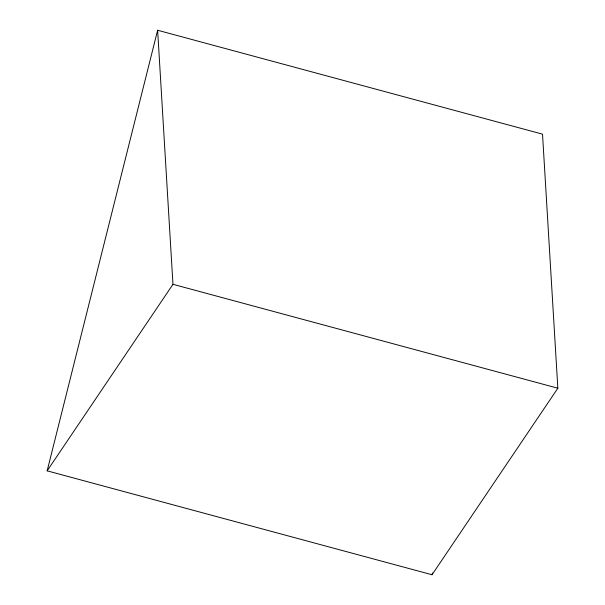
<?xml version="1.0" encoding="UTF-8"?>
<svg xmlns="http://www.w3.org/2000/svg" width="605" height="605" viewBox="0 0 605 605"><rect width="100%" height="100%" fill="white"/><g stroke="black" fill="none" stroke-linecap="round" stroke-linejoin="round"><path stroke-width="0.91" d="M47.152 470.841L157.633 30.25L542.519 134.159L557.848 388.213L432.038 574.75L47.152 470.841L172.962 284.312L157.633 30.25M432.038 574.75L432.499 572.92M172.962 284.312L557.848 388.213"/></g></svg>
